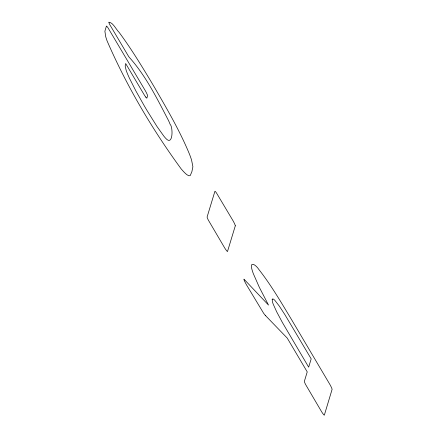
<?xml version="1.0" encoding="UTF-8"?>
<svg xmlns="http://www.w3.org/2000/svg" width="437" height="437" viewBox="0 0 437 437"><rect width="100%" height="100%" fill="white"/><g stroke="black" fill="none" stroke-linecap="round" stroke-linejoin="round"><path stroke-width="0.66" d="M265.527 315.612L287.229 338.085L307.233 371.892L304.371 381.321A4.397 0.601 60.4 0 0 304.611 382.326L304.917 383.069A6.265 0.858 60.4 0 0 305.119 383.511A5.91 0.808 60.4 0 0 305.589 384.489L321.676 411.851A7.26 0.994 60.4 0 0 323.309 414.205L324.019 415.003A4.141 0.568 60.4 0 0 324.336 415.139L332.109 389.329A4.485 0.617 60.4 0 0 331.858 388.498L331.317 387.231A7.271 0.994 60.4 0 0 329.957 384.587L291.687 319.84C281.302 302.655 271.191 285.175 258.764 269.35C255.574 264.38 249.205 260.829 252.045 269.787A34.873 4.78 60.4 0 0 253.34 273.704L259.37 287.388L268.515 305.086L243.999 279.188A3.043 0.415 60.4 0 0 243.917 279.243L243.906 279.352A3.534 0.486 60.4 0 0 244.054 279.959L244.676 281.412A7.134 0.978 60.4 0 0 246.692 285.17L263.631 313.269A21.604 2.961 60.4 0 0 265.538 315.634M145.745 97.052L146.428 97.861A4.485 0.617 60.4 0 0 146.843 98.15L147.597 95.67A4.485 0.617 60.4 0 0 147.345 94.84L146.799 93.578A7.271 0.994 60.4 0 0 145.445 90.929L107.994 27.804A5.9 0.808 60.4 0 0 107.207 26.766L106.994 26.52A4.698 0.645 60.4 0 0 106.42 26.078L104.891 31.235L105.683 36.506A47.207 6.468 60.4 0 0 107.081 40.887C126.675 86.067 152.027 129.002 181.055 168.748A53.833 7.38 60.4 0 0 183.376 171.386L184.086 172.134A51.205 7.019 60.4 0 0 187.123 174.849L188.937 175.778L190.204 175.603L191.87 171.73L192.897 166.737L191.592 160.15A49.337 6.763 60.4 0 0 189.516 154.266C180.088 131.346 167.518 109.878 155.14 88.465A193.149 26.471 60.4 0 0 150.945 81.386C140.911 64.687 130.712 48.032 119.115 32.36C116.1 29.552 112.97 22.292 108.802 22.216A3.037 0.415 60.4 0 0 108.911 22.686L109.31 23.658A5.484 0.754 60.4 0 0 109.84 24.756L128.658 56.526A8.516 1.169 60.4 0 0 130.079 58.214C146.302 76.617 157.342 99.117 168.611 120.732A25.264 3.463 60.4 0 1 170.146 124.354C173.118 127.058 173.161 146.668 165.781 138.382A25.936 3.556 60.4 0 1 163.788 136.06L156.981 126.479L147.28 110.927A91.202 12.498 60.4 0 1 144.472 106.18L135.929 91.033L129.456 78.267A30.732 4.212 60.4 0 1 127.211 73.116A24.936 3.42 60.4 0 1 126.14 70.226L125.179 66.036L125.665 63.523L144.248 94.873A7.271 0.994 60.4 0 0 145.745 97.058M235.303 225.814L227.508 251.472A4.141 0.568 60.4 0 1 227.191 251.341L226.475 250.538A7.26 0.994 60.4 0 1 224.842 248.183L208.323 220.09A5.91 0.808 60.4 0 1 207.854 219.112A6.265 0.858 60.4 0 1 207.657 218.675L207.351 217.926A4.397 0.601 60.4 0 1 207.105 216.987L214.9 191.33A4.375 0.601 60.4 0 1 215.277 191.499L215.752 192.018A6.265 0.858 60.4 0 1 216.124 192.488A5.91 0.808 60.4 0 1 216.539 193.056L233.129 220.92A7.26 0.994 60.4 0 1 234.598 223.81L235.144 225.148A4.141 0.568 60.4 0 1 235.303 225.814M272.164 299.602L272.579 302.273A18.185 2.491 60.4 0 0 273.267 304.283L276.692 311.849L282.477 322.643L308.669 367.151L311.188 358.87L284.82 314.542L279.265 306.031L274.922 300.438A18.917 2.595 60.4 0 0 273.502 299.159L272.584 298.886L272.164 299.602"/></g></svg>
